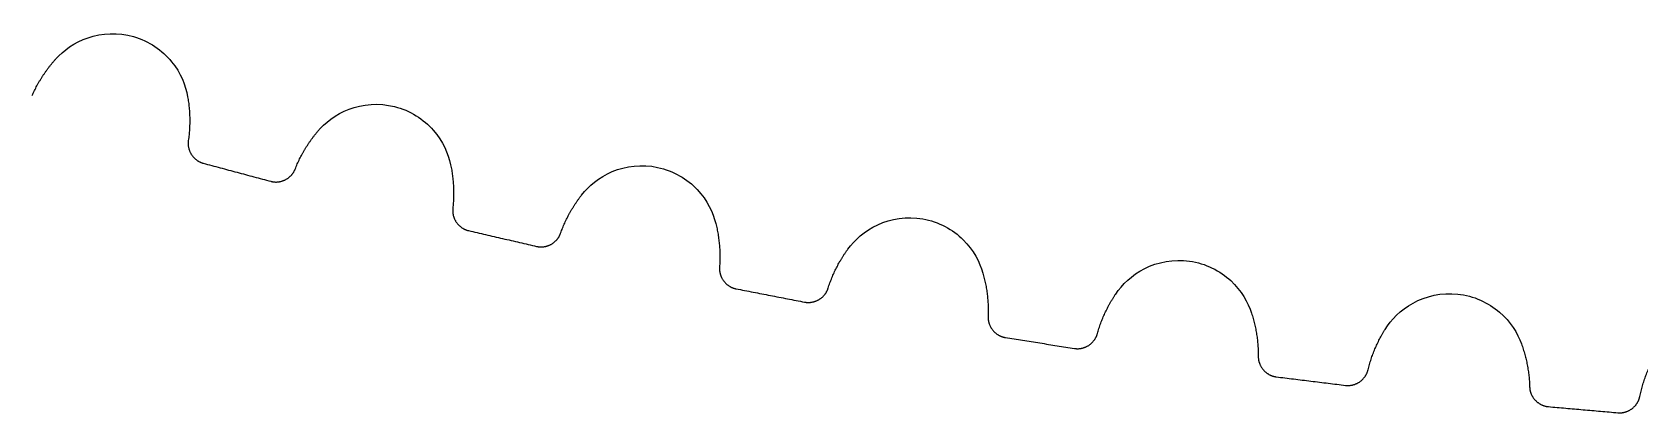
# Model space of a CAD drawing. Extents: x -57 to 57, y -57 to 57.
# Drawn here: x -16.25 to -4.56, y -56.85 to -54.08 of the extents above; entities that cross this region are included whole.
import ezdxf

# ---------------------------------------------------------------- set-up
doc = ezdxf.new("R2010")
doc.units = 0
doc.layers.add('Cut', color=7, linetype='CONTINUOUS')

msp = doc.modelspace()

# ---------------------------------------------------------------- linework, layer by layer
at = {"layer": 'Cut'}
for p, q in [((-16.0816, -54.2733), (-16.0816, -54.2733, 3)), ((-16.0816, -54.2733), (-16.0816, -54.2733, 3)), ((-15.1225, -54.5484), (-15.1225, -54.5484, 3)), ((-15.1225, -54.5484), (-15.1225, -54.5484, 3)), ((-14.1777, -54.8015), (-14.1777, -54.8015, 3)), ((-14.1777, -54.8015), (-14.1777, -54.8015, 3)), ((-15.1177, -54.8656), (-15.1177, -54.8656, 3)), ((-15.1177, -54.8656), (-15.1177, -54.8656, 3)), ((-15.0088, -55.0318), (-15.0088, -55.0318, 3)), ((-15.0088, -55.0318), (-15.0088, -55.0318, 3)), ((-14.3404, -55.0738), (-14.3404, -55.0738, 3)), ((-14.3404, -55.0738), (-14.3404, -55.0738, 3)), ((-13.2096, -55.0429), (-13.2096, -55.0429, 3)), ((-13.2096, -55.0429), (-13.2096, -55.0429, 3)), ((-14.5179, -55.1633), (-14.5179, -55.1633, 3)), ((-14.5179, -55.1633), (-14.5179, -55.1633, 3)), ((-12.2565, -55.2629), (-12.2565, -55.2629, 3)), ((-12.2565, -55.2629), (-12.2565, -55.2629, 3)), ((-13.1937, -55.3597), (-13.1937, -55.3597, 3)), ((-13.1937, -55.3597), (-13.1937, -55.3597, 3)), ((-13.079, -55.5221), (-13.079, -55.5221, 3)), ((-13.079, -55.5221), (-13.079, -55.5221, 3)), ((-12.4097, -55.5408), (-12.4097, -55.5408, 3)), ((-12.4097, -55.5408), (-12.4097, -55.5408, 3)), ((-11.2806, -55.4704), (-11.2806, -55.4704, 3)), ((-11.2806, -55.4704), (-11.2806, -55.4704, 3)), ((-12.5839, -55.6364), (-12.5839, -55.6364, 3)), ((-12.5839, -55.6364), (-12.5839, -55.6364, 3)), ((-10.3204, -55.657), (-10.3204, -55.657, 3)), ((-10.3204, -55.657), (-10.3204, -55.657, 3)), ((-11.2537, -55.7865), (-11.2537, -55.7865, 3)), ((-11.2537, -55.7865), (-11.2537, -55.7865, 3)), ((-9.33781, -55.8303), (-9.33781, -55.8303, 3)), ((-9.33781, -55.8303), (-9.33781, -55.8303, 3)), ((-11.1334, -55.9447), (-11.1334, -55.9447, 3)), ((-11.1334, -55.9447), (-11.1334, -55.9447, 3)), ((-10.4637, -55.94), (-10.4637, -55.94, 3)), ((-10.4637, -55.94), (-10.4637, -55.94, 3)), ((-8.37172, -55.9833), (-8.37172, -55.9833, 3)), ((-8.37172, -55.9833), (-8.37172, -55.9833, 3)), ((-10.6346, -56.0417), (-10.6346, -56.0417, 3)), ((-10.6346, -56.0417), (-10.6346, -56.0417, 3)), ((-7.38367, -56.1221), (-7.38367, -56.1221, 3)), ((-7.38367, -56.1221), (-7.38367, -56.1221, 3)), ((-9.2999, -56.1452), (-9.2999, -56.1452, 3)), ((-9.2999, -56.1452), (-9.2999, -56.1452, 3)), ((-6.41283, -56.2414), (-6.41283, -56.2414, 3)), ((-6.41283, -56.2414), (-6.41283, -56.2414, 3)), ((-9.17415, -56.2992), (-9.17415, -56.2992, 3)), ((-9.17415, -56.2992), (-9.17415, -56.2992, 3)), ((-8.50509, -56.2711), (-8.50509, -56.2711, 3)), ((-8.50509, -56.2711), (-8.50509, -56.2711, 3)), ((-5.42054, -56.3456), (-5.42054, -56.3456, 3)), ((-5.42054, -56.3456), (-5.42054, -56.3456, 3)), ((-8.67228, -56.3787), (-8.67228, -56.3787, 3)), ((-8.67228, -56.3787), (-8.67228, -56.3787, 3)), ((-7.3348, -56.4356), (-7.3348, -56.4356, 3)), ((-7.3348, -56.4356), (-7.3348, -56.4356, 3)), ((-7.20374, -56.5851), (-7.20374, -56.5851, 3)), ((-7.20374, -56.5851), (-7.20374, -56.5851, 3)), ((-6.53608, -56.5337), (-6.53608, -56.5337, 3)), ((-6.53608, -56.5337), (-6.53608, -56.5337, 3)), ((-6.69941, -56.647), (-6.69941, -56.647, 3)), ((-6.69941, -56.647), (-6.69941, -56.647, 3)), ((-5.36076, -56.6572), (-5.36076, -56.6572, 3)), ((-5.36076, -56.6572), (-5.36076, -56.6572, 3)), ((-5.22457, -56.802), (-5.22457, -56.802, 3)), ((-5.22457, -56.802), (-5.22457, -56.802, 3)), ((-4.5591, -56.7273), (-4.5591, -56.7273, 3)), ((-4.5591, -56.7273), (-4.5591, -56.7273, 3)), ((-4.71837, -56.8463), (-4.71837, -56.8463, 3)), ((-4.71837, -56.8463), (-4.71837, -56.8463, 3))]:
    msp.add_line(p, q, dxfattribs=at)
for points, degree, knots in [([(-16.0816, -54.2733), (-16.0264, -54.2117), (-15.9473, -54.1528), (-15.8471, -54.119), (-15.7477, -54.0846), (-15.6275, -54.0786), (-15.5161, -54.1111), (-15.4044, -54.1426), (-15.3057, -54.2114), (-15.2396, -54.2932), (-15.1725, -54.375), (-15.1367, -54.4668), (-15.1225, -54.5484)], 3, [0, 0, 0, 0, 0.558599, 0.558599, 0.558599, 1.1172, 1.1172, 1.1172, 1.6758, 1.6758, 1.6758, 2.2344, 2.2344, 2.2344, 2.2344]), ([(-16.0816, -54.2733, 3), (-16.0264, -54.2117, 3), (-15.9473, -54.1528, 3), (-15.8471, -54.119, 3), (-15.7477, -54.0846, 3), (-15.6275, -54.0786, 3), (-15.5161, -54.1111, 3), (-15.4044, -54.1426, 3), (-15.3057, -54.2114, 3), (-15.2396, -54.2932, 3), (-15.1725, -54.375, 3), (-15.1367, -54.4668, 3), (-15.1225, -54.5484, 3)], 3, [0, 0, 0, 0, 0.558599, 0.558599, 0.558599, 1.1172, 1.1172, 1.1172, 1.6758, 1.6758, 1.6758, 2.2344, 2.2344, 2.2344, 2.2344]), ([(-16.0816, -54.2733), (-16.0264, -54.2117), (-15.9473, -54.1528), (-15.8471, -54.119), (-15.7477, -54.0846), (-15.6275, -54.0786), (-15.5161, -54.1111), (-15.4044, -54.1426), (-15.3057, -54.2114), (-15.2396, -54.2932), (-15.1725, -54.375), (-15.1367, -54.4668), (-15.1225, -54.5484)], 3, [0, 0, 0, 0, 0.558599, 0.558599, 0.558599, 1.1172, 1.1172, 1.1172, 1.6758, 1.6758, 1.6758, 2.2344, 2.2344, 2.2344, 2.2344]), ([(-16.0816, -54.2733, 3), (-16.0264, -54.2117, 3), (-15.9473, -54.1528, 3), (-15.8471, -54.119, 3), (-15.7477, -54.0846, 3), (-15.6275, -54.0786, 3), (-15.5161, -54.1111, 3), (-15.4044, -54.1426, 3), (-15.3057, -54.2114, 3), (-15.2396, -54.2932, 3), (-15.1725, -54.375, 3), (-15.1367, -54.4668, 3), (-15.1225, -54.5484, 3)], 3, [0, 0, 0, 0, 0.558599, 0.558599, 0.558599, 1.1172, 1.1172, 1.1172, 1.6758, 1.6758, 1.6758, 2.2344, 2.2344, 2.2344, 2.2344]), ([(-14.1777, -54.8015), (-14.1247, -54.738), (-14.0477, -54.6764), (-13.9487, -54.639), (-13.8506, -54.6013), (-13.7307, -54.5911), (-13.6182, -54.6197), (-13.5055, -54.6472), (-13.4044, -54.7125), (-13.3355, -54.7919), (-13.2656, -54.8714), (-13.2266, -54.9619), (-13.2096, -55.0429)], 3, [0, 0, 0, 0, 0.558599, 0.558599, 0.558599, 1.1172, 1.1172, 1.1172, 1.6758, 1.6758, 1.6758, 2.2344, 2.2344, 2.2344, 2.2344]), ([(-14.1777, -54.8015, 3), (-14.1247, -54.738, 3), (-14.0477, -54.6764, 3), (-13.9487, -54.639, 3), (-13.8506, -54.6013, 3), (-13.7307, -54.5911, 3), (-13.6182, -54.6197, 3), (-13.5055, -54.6472, 3), (-13.4044, -54.7125, 3), (-13.3355, -54.7919, 3), (-13.2656, -54.8714, 3), (-13.2266, -54.9619, 3), (-13.2096, -55.0429, 3)], 3, [0, 0, 0, 0, 0.558599, 0.558599, 0.558599, 1.1172, 1.1172, 1.1172, 1.6758, 1.6758, 1.6758, 2.2344, 2.2344, 2.2344, 2.2344]), ([(-14.1777, -54.8015), (-14.1247, -54.738), (-14.0477, -54.6764), (-13.9487, -54.639), (-13.8506, -54.6013), (-13.7307, -54.5911), (-13.6182, -54.6197), (-13.5055, -54.6472), (-13.4044, -54.7125), (-13.3355, -54.7919), (-13.2656, -54.8714), (-13.2266, -54.9619), (-13.2096, -55.0429)], 3, [0, 0, 0, 0, 0.558599, 0.558599, 0.558599, 1.1172, 1.1172, 1.1172, 1.6758, 1.6758, 1.6758, 2.2344, 2.2344, 2.2344, 2.2344]), ([(-14.1777, -54.8015, 3), (-14.1247, -54.738, 3), (-14.0477, -54.6764, 3), (-13.9487, -54.639, 3), (-13.8506, -54.6013, 3), (-13.7307, -54.5911, 3), (-13.6182, -54.6197, 3), (-13.5055, -54.6472, 3), (-13.4044, -54.7125, 3), (-13.3355, -54.7919, 3), (-13.2656, -54.8714, 3), (-13.2266, -54.9619, 3), (-13.2096, -55.0429, 3)], 3, [0, 0, 0, 0, 0.558599, 0.558599, 0.558599, 1.1172, 1.1172, 1.1172, 1.6758, 1.6758, 1.6758, 2.2344, 2.2344, 2.2344, 2.2344]), ([(-15.1177, -54.8656), (-15.1259, -54.9181), (-15.0947, -54.9693), (-15.0602, -55.0184), (-15.0088, -55.0318)], 2, [0, 0, 0, 0.724386, 0.724386, 1.44877, 1.44877, 1.44877]), ([(-15.1177, -54.8656, 3), (-15.1259, -54.9181, 3), (-15.0947, -54.9693, 3), (-15.0602, -55.0184, 3), (-15.0088, -55.0318, 3)], 2, [0, 0, 0, 0.724386, 0.724386, 1.44877, 1.44877, 1.44877]), ([(-15.1177, -54.8656), (-15.1259, -54.9181), (-15.0947, -54.9693), (-15.0602, -55.0184), (-15.0088, -55.0318)], 2, [0, 0, 0, 0.724386, 0.724386, 1.44877, 1.44877, 1.44877]), ([(-15.1177, -54.8656, 3), (-15.1259, -54.9181, 3), (-15.0947, -54.9693, 3), (-15.0602, -55.0184, 3), (-15.0088, -55.0318, 3)], 2, [0, 0, 0, 0.724386, 0.724386, 1.44877, 1.44877, 1.44877]), ([(-14.5179, -55.1633), (-14.4667, -55.1774), (-14.4122, -55.1522), (-14.3596, -55.1234), (-14.3404, -55.0738)], 2, [0, 0, 0, 0.724386, 0.724386, 1.44877, 1.44877, 1.44877]), ([(-14.5179, -55.1633, 3), (-14.4667, -55.1774, 3), (-14.4122, -55.1522, 3), (-14.3596, -55.1234, 3), (-14.3404, -55.0738, 3)], 2, [0, 0, 0, 0.724386, 0.724386, 1.44877, 1.44877, 1.44877]), ([(-14.5179, -55.1633), (-14.4667, -55.1774), (-14.4122, -55.1522), (-14.3596, -55.1234), (-14.3404, -55.0738)], 2, [0, 0, 0, 0.724386, 0.724386, 1.44877, 1.44877, 1.44877]), ([(-14.5179, -55.1633, 3), (-14.4667, -55.1774, 3), (-14.4122, -55.1522, 3), (-14.3596, -55.1234, 3), (-14.3404, -55.0738, 3)], 2, [0, 0, 0, 0.724386, 0.724386, 1.44877, 1.44877, 1.44877]), ([(-12.2565, -55.2629), (-12.2057, -55.1976), (-12.131, -55.1334), (-12.0334, -55.0926), (-11.9366, -55.0514), (-11.8171, -55.037), (-11.7037, -55.0617), (-11.5901, -55.0853), (-11.4868, -55.147), (-11.4151, -55.224), (-11.3426, -55.3009), (-11.3004, -55.39), (-11.2806, -55.4704)], 3, [0, 0, 0, 0, 0.558599, 0.558599, 0.558599, 1.1172, 1.1172, 1.1172, 1.6758, 1.6758, 1.6758, 2.2344, 2.2344, 2.2344, 2.2344]), ([(-12.2565, -55.2629, 3), (-12.2057, -55.1976, 3), (-12.131, -55.1334, 3), (-12.0334, -55.0926, 3), (-11.9366, -55.0514, 3), (-11.8171, -55.037, 3), (-11.7037, -55.0617, 3), (-11.5901, -55.0853, 3), (-11.4868, -55.147, 3), (-11.4151, -55.224, 3), (-11.3426, -55.3009, 3), (-11.3004, -55.39, 3), (-11.2806, -55.4704, 3)], 3, [0, 0, 0, 0, 0.558599, 0.558599, 0.558599, 1.1172, 1.1172, 1.1172, 1.6758, 1.6758, 1.6758, 2.2344, 2.2344, 2.2344, 2.2344]), ([(-12.2565, -55.2629), (-12.2057, -55.1976), (-12.131, -55.1334), (-12.0334, -55.0926), (-11.9366, -55.0514), (-11.8171, -55.037), (-11.7037, -55.0617), (-11.5901, -55.0853), (-11.4868, -55.147), (-11.4151, -55.224), (-11.3426, -55.3009), (-11.3004, -55.39), (-11.2806, -55.4704)], 3, [0, 0, 0, 0, 0.558599, 0.558599, 0.558599, 1.1172, 1.1172, 1.1172, 1.6758, 1.6758, 1.6758, 2.2344, 2.2344, 2.2344, 2.2344]), ([(-12.2565, -55.2629, 3), (-12.2057, -55.1976, 3), (-12.131, -55.1334, 3), (-12.0334, -55.0926, 3), (-11.9366, -55.0514, 3), (-11.8171, -55.037, 3), (-11.7037, -55.0617, 3), (-11.5901, -55.0853, 3), (-11.4868, -55.147, 3), (-11.4151, -55.224, 3), (-11.3426, -55.3009, 3), (-11.3004, -55.39, 3), (-11.2806, -55.4704, 3)], 3, [0, 0, 0, 0, 0.558599, 0.558599, 0.558599, 1.1172, 1.1172, 1.1172, 1.6758, 1.6758, 1.6758, 2.2344, 2.2344, 2.2344, 2.2344]), ([(-13.1937, -55.3597), (-13.2001, -55.4125), (-13.1671, -55.4626), (-13.1309, -55.5105), (-13.079, -55.5221)], 2, [0, 0, 0, 0.724386, 0.724386, 1.44877, 1.44877, 1.44877]), ([(-13.1937, -55.3597, 3), (-13.2001, -55.4125, 3), (-13.1671, -55.4626, 3), (-13.1309, -55.5105, 3), (-13.079, -55.5221, 3)], 2, [0, 0, 0, 0.724386, 0.724386, 1.44877, 1.44877, 1.44877]), ([(-13.1937, -55.3597), (-13.2001, -55.4125), (-13.1671, -55.4626), (-13.1309, -55.5105), (-13.079, -55.5221)], 2, [0, 0, 0, 0.724386, 0.724386, 1.44877, 1.44877, 1.44877]), ([(-13.1937, -55.3597, 3), (-13.2001, -55.4125, 3), (-13.1671, -55.4626, 3), (-13.1309, -55.5105, 3), (-13.079, -55.5221, 3)], 2, [0, 0, 0, 0.724386, 0.724386, 1.44877, 1.44877, 1.44877]), ([(-10.3204, -55.657), (-10.2719, -55.5899), (-10.1995, -55.5231), (-10.1033, -55.479), (-10.0081, -55.4344), (-9.88915, -55.4159), (-9.77496, -55.4366), (-9.66059, -55.4562), (-9.55518, -55.5143), (-9.4809, -55.5887), (-9.40567, -55.6631), (-9.36044, -55.7507), (-9.33781, -55.8303)], 3, [0, 0, 0, 0, 0.558599, 0.558599, 0.558599, 1.1172, 1.1172, 1.1172, 1.6758, 1.6758, 1.6758, 2.2344, 2.2344, 2.2344, 2.2344]), ([(-10.3204, -55.657, 3), (-10.2719, -55.5899, 3), (-10.1995, -55.5231, 3), (-10.1033, -55.479, 3), (-10.0081, -55.4344, 3), (-9.88915, -55.4159, 3), (-9.77496, -55.4366, 3), (-9.66059, -55.4562, 3), (-9.55518, -55.5143, 3), (-9.4809, -55.5887, 3), (-9.40567, -55.6631, 3), (-9.36044, -55.7507, 3), (-9.33781, -55.8303, 3)], 3, [0, 0, 0, 0, 0.558599, 0.558599, 0.558599, 1.1172, 1.1172, 1.1172, 1.6758, 1.6758, 1.6758, 2.2344, 2.2344, 2.2344, 2.2344]), ([(-10.3204, -55.657), (-10.2719, -55.5899), (-10.1995, -55.5231), (-10.1033, -55.479), (-10.0081, -55.4344), (-9.88915, -55.4159), (-9.77496, -55.4366), (-9.66059, -55.4562), (-9.55518, -55.5143), (-9.4809, -55.5887), (-9.40567, -55.6631), (-9.36044, -55.7507), (-9.33781, -55.8303)], 3, [0, 0, 0, 0, 0.558599, 0.558599, 0.558599, 1.1172, 1.1172, 1.1172, 1.6758, 1.6758, 1.6758, 2.2344, 2.2344, 2.2344, 2.2344]), ([(-10.3204, -55.657, 3), (-10.2719, -55.5899, 3), (-10.1995, -55.5231, 3), (-10.1033, -55.479, 3), (-10.0081, -55.4344, 3), (-9.88915, -55.4159, 3), (-9.77496, -55.4366, 3), (-9.66059, -55.4562, 3), (-9.55518, -55.5143, 3), (-9.4809, -55.5887, 3), (-9.40567, -55.6631, 3), (-9.36044, -55.7507, 3), (-9.33781, -55.8303, 3)], 3, [0, 0, 0, 0, 0.558599, 0.558599, 0.558599, 1.1172, 1.1172, 1.1172, 1.6758, 1.6758, 1.6758, 2.2344, 2.2344, 2.2344, 2.2344]), ([(-12.5839, -55.6364), (-12.5322, -55.6487), (-12.4787, -55.6216), (-12.4271, -55.591), (-12.4097, -55.5408)], 2, [0, 0, 0, 0.724386, 0.724386, 1.44877, 1.44877, 1.44877]), ([(-12.5839, -55.6364, 3), (-12.5322, -55.6487, 3), (-12.4787, -55.6216, 3), (-12.4271, -55.591, 3), (-12.4097, -55.5408, 3)], 2, [0, 0, 0, 0.724386, 0.724386, 1.44877, 1.44877, 1.44877]), ([(-12.5839, -55.6364), (-12.5322, -55.6487), (-12.4787, -55.6216), (-12.4271, -55.591), (-12.4097, -55.5408)], 2, [0, 0, 0, 0.724386, 0.724386, 1.44877, 1.44877, 1.44877]), ([(-12.5839, -55.6364, 3), (-12.5322, -55.6487, 3), (-12.4787, -55.6216, 3), (-12.4271, -55.591, 3), (-12.4097, -55.5408, 3)], 2, [0, 0, 0, 0.724386, 0.724386, 1.44877, 1.44877, 1.44877]), ([(-8.37172, -55.9833), (-8.3256, -55.9146), (-8.25553, -55.8453), (-8.16098, -55.7978), (-8.06734, -55.7499), (-7.94914, -55.7273), (-7.8343, -55.744), (-7.71931, -55.7596), (-7.61194, -55.8139), (-7.53511, -55.8857), (-7.45732, -55.9575), (-7.40906, -56.0434), (-7.38367, -56.1221)], 3, [0, 0, 0, 0, 0.558599, 0.558599, 0.558599, 1.1172, 1.1172, 1.1172, 1.6758, 1.6758, 1.6758, 2.2344, 2.2344, 2.2344, 2.2344]), ([(-8.37172, -55.9833, 3), (-8.3256, -55.9146, 3), (-8.25553, -55.8453, 3), (-8.16098, -55.7978, 3), (-8.06734, -55.7499, 3), (-7.94914, -55.7273, 3), (-7.8343, -55.744, 3), (-7.71931, -55.7596, 3), (-7.61194, -55.8139, 3), (-7.53511, -55.8857, 3), (-7.45732, -55.9575, 3), (-7.40906, -56.0434, 3), (-7.38367, -56.1221, 3)], 3, [0, 0, 0, 0, 0.558599, 0.558599, 0.558599, 1.1172, 1.1172, 1.1172, 1.6758, 1.6758, 1.6758, 2.2344, 2.2344, 2.2344, 2.2344]), ([(-8.37172, -55.9833), (-8.3256, -55.9146), (-8.25553, -55.8453), (-8.16098, -55.7978), (-8.06734, -55.7499), (-7.94914, -55.7273), (-7.8343, -55.744), (-7.71931, -55.7596), (-7.61194, -55.8139), (-7.53511, -55.8857), (-7.45732, -55.9575), (-7.40906, -56.0434), (-7.38367, -56.1221)], 3, [0, 0, 0, 0, 0.558599, 0.558599, 0.558599, 1.1172, 1.1172, 1.1172, 1.6758, 1.6758, 1.6758, 2.2344, 2.2344, 2.2344, 2.2344]), ([(-8.37172, -55.9833, 3), (-8.3256, -55.9146, 3), (-8.25553, -55.8453, 3), (-8.16098, -55.7978, 3), (-8.06734, -55.7499, 3), (-7.94914, -55.7273, 3), (-7.8343, -55.744, 3), (-7.71931, -55.7596, 3), (-7.61194, -55.8139, 3), (-7.53511, -55.8857, 3), (-7.45732, -55.9575, 3), (-7.40906, -56.0434, 3), (-7.38367, -56.1221, 3)], 3, [0, 0, 0, 0, 0.558599, 0.558599, 0.558599, 1.1172, 1.1172, 1.1172, 1.6758, 1.6758, 1.6758, 2.2344, 2.2344, 2.2344, 2.2344]), ([(-11.2537, -55.7865), (-11.2582, -55.8394), (-11.2235, -55.8884), (-11.1856, -55.9349), (-11.1334, -55.9447)], 2, [0, 0, 0, 0.724386, 0.724386, 1.44877, 1.44877, 1.44877]), ([(-11.2537, -55.7865, 3), (-11.2582, -55.8394, 3), (-11.2235, -55.8884, 3), (-11.1856, -55.9349, 3), (-11.1334, -55.9447, 3)], 2, [0, 0, 0, 0.724386, 0.724386, 1.44877, 1.44877, 1.44877]), ([(-11.2537, -55.7865), (-11.2582, -55.8394), (-11.2235, -55.8884), (-11.1856, -55.9349), (-11.1334, -55.9447)], 2, [0, 0, 0, 0.724386, 0.724386, 1.44877, 1.44877, 1.44877]), ([(-11.2537, -55.7865, 3), (-11.2582, -55.8394, 3), (-11.2235, -55.8884, 3), (-11.1856, -55.9349, 3), (-11.1334, -55.9447, 3)], 2, [0, 0, 0, 0.724386, 0.724386, 1.44877, 1.44877, 1.44877]), ([(-10.6346, -56.0417), (-10.5825, -56.0521), (-10.5299, -56.0232), (-10.4794, -55.9908), (-10.4637, -55.94)], 2, [0, 0, 0, 0.724386, 0.724386, 1.44877, 1.44877, 1.44877]), ([(-10.6346, -56.0417, 3), (-10.5825, -56.0521, 3), (-10.5299, -56.0232, 3), (-10.4794, -55.9908, 3), (-10.4637, -55.94, 3)], 2, [0, 0, 0, 0.724386, 0.724386, 1.44877, 1.44877, 1.44877]), ([(-10.6346, -56.0417), (-10.5825, -56.0521), (-10.5299, -56.0232), (-10.4794, -55.9908), (-10.4637, -55.94)], 2, [0, 0, 0, 0.724386, 0.724386, 1.44877, 1.44877, 1.44877]), ([(-10.6346, -56.0417, 3), (-10.5825, -56.0521, 3), (-10.5299, -56.0232, 3), (-10.4794, -55.9908, 3), (-10.4637, -55.94, 3)], 2, [0, 0, 0, 0.724386, 0.724386, 1.44877, 1.44877, 1.44877]), ([(-6.41283, -56.2414), (-6.36914, -56.1711), (-6.30152, -56.0994), (-6.2087, -56.0486), (-6.11678, -55.9975), (-5.99944, -55.9707), (-5.88409, -55.9834), (-5.76863, -55.995), (-5.65942, -56.0456), (-5.58013, -56.1147), (-5.49989, -56.1836), (-5.44866, -56.2678), (-5.42054, -56.3456)], 3, [0, 0, 0, 0, 0.558599, 0.558599, 0.558599, 1.1172, 1.1172, 1.1172, 1.6758, 1.6758, 1.6758, 2.2344, 2.2344, 2.2344, 2.2344]), ([(-6.41283, -56.2414, 3), (-6.36914, -56.1711, 3), (-6.30152, -56.0994, 3), (-6.2087, -56.0486, 3), (-6.11678, -55.9975, 3), (-5.99944, -55.9707, 3), (-5.88409, -55.9834, 3), (-5.76863, -55.995, 3), (-5.65942, -56.0456, 3), (-5.58013, -56.1147, 3), (-5.49989, -56.1836, 3), (-5.44866, -56.2678, 3), (-5.42054, -56.3456, 3)], 3, [0, 0, 0, 0, 0.558599, 0.558599, 0.558599, 1.1172, 1.1172, 1.1172, 1.6758, 1.6758, 1.6758, 2.2344, 2.2344, 2.2344, 2.2344]), ([(-6.41283, -56.2414), (-6.36914, -56.1711), (-6.30152, -56.0994), (-6.2087, -56.0486), (-6.11678, -55.9975), (-5.99944, -55.9707), (-5.88409, -55.9834), (-5.76863, -55.995), (-5.65942, -56.0456), (-5.58013, -56.1147), (-5.49989, -56.1836), (-5.44866, -56.2678), (-5.42054, -56.3456)], 3, [0, 0, 0, 0, 0.558599, 0.558599, 0.558599, 1.1172, 1.1172, 1.1172, 1.6758, 1.6758, 1.6758, 2.2344, 2.2344, 2.2344, 2.2344]), ([(-6.41283, -56.2414, 3), (-6.36914, -56.1711, 3), (-6.30152, -56.0994, 3), (-6.2087, -56.0486, 3), (-6.11678, -55.9975, 3), (-5.99944, -55.9707, 3), (-5.88409, -55.9834, 3), (-5.76863, -55.995, 3), (-5.65942, -56.0456, 3), (-5.58013, -56.1147, 3), (-5.49989, -56.1836, 3), (-5.44866, -56.2678, 3), (-5.42054, -56.3456, 3)], 3, [0, 0, 0, 0, 0.558599, 0.558599, 0.558599, 1.1172, 1.1172, 1.1172, 1.6758, 1.6758, 1.6758, 2.2344, 2.2344, 2.2344, 2.2344]), ([(-9.2999, -56.1452), (-9.30256, -56.1983), (-9.2662, -56.246), (-9.22671, -56.2912), (-9.17415, -56.2992)], 2, [0, 0, 0, 0.724386, 0.724386, 1.44877, 1.44877, 1.44877]), ([(-9.2999, -56.1452, 3), (-9.30256, -56.1983, 3), (-9.2662, -56.246, 3), (-9.22671, -56.2912, 3), (-9.17415, -56.2992, 3)], 2, [0, 0, 0, 0.724386, 0.724386, 1.44877, 1.44877, 1.44877]), ([(-9.2999, -56.1452), (-9.30256, -56.1983), (-9.2662, -56.246), (-9.22671, -56.2912), (-9.17415, -56.2992)], 2, [0, 0, 0, 0.724386, 0.724386, 1.44877, 1.44877, 1.44877]), ([(-9.2999, -56.1452, 3), (-9.30256, -56.1983, 3), (-9.2662, -56.246, 3), (-9.22671, -56.2912, 3), (-9.17415, -56.2992, 3)], 2, [0, 0, 0, 0.724386, 0.724386, 1.44877, 1.44877, 1.44877]), ([(-8.67228, -56.3787), (-8.61982, -56.3873), (-8.56831, -56.3566), (-8.51898, -56.3224), (-8.50509, -56.2711)], 2, [0, 0, 0, 0.724386, 0.724386, 1.44877, 1.44877, 1.44877]), ([(-8.67228, -56.3787, 3), (-8.61982, -56.3873, 3), (-8.56831, -56.3566, 3), (-8.51898, -56.3224, 3), (-8.50509, -56.2711, 3)], 2, [0, 0, 0, 0.724386, 0.724386, 1.44877, 1.44877, 1.44877]), ([(-8.67228, -56.3787), (-8.61982, -56.3873), (-8.56831, -56.3566), (-8.51898, -56.3224), (-8.50509, -56.2711)], 2, [0, 0, 0, 0.724386, 0.724386, 1.44877, 1.44877, 1.44877]), ([(-8.67228, -56.3787, 3), (-8.61982, -56.3873, 3), (-8.56831, -56.3566, 3), (-8.51898, -56.3224, 3), (-8.50509, -56.2711, 3)], 2, [0, 0, 0, 0.724386, 0.724386, 1.44877, 1.44877, 1.44877]), ([(-7.3348, -56.4356), (-7.3356, -56.4887), (-7.29759, -56.5352), (-7.25655, -56.5789), (-7.20374, -56.5851)], 2, [0, 0, 0, 0.724386, 0.724386, 1.44877, 1.44877, 1.44877]), ([(-7.3348, -56.4356, 3), (-7.3356, -56.4887, 3), (-7.29759, -56.5352, 3), (-7.25655, -56.5789, 3), (-7.20374, -56.5851, 3)], 2, [0, 0, 0, 0.724386, 0.724386, 1.44877, 1.44877, 1.44877]), ([(-7.3348, -56.4356), (-7.3356, -56.4887), (-7.29759, -56.5352), (-7.25655, -56.5789), (-7.20374, -56.5851)], 2, [0, 0, 0, 0.724386, 0.724386, 1.44877, 1.44877, 1.44877]), ([(-7.3348, -56.4356, 3), (-7.3356, -56.4887, 3), (-7.29759, -56.5352, 3), (-7.25655, -56.5789, 3), (-7.20374, -56.5851, 3)], 2, [0, 0, 0, 0.724386, 0.724386, 1.44877, 1.44877, 1.44877]), ([(-6.69941, -56.647), (-6.64668, -56.6538), (-6.59627, -56.6213), (-6.54816, -56.5854), (-6.53608, -56.5337)], 2, [0, 0, 0, 0.724386, 0.724386, 1.44877, 1.44877, 1.44877]), ([(-6.69941, -56.647, 3), (-6.64668, -56.6538, 3), (-6.59627, -56.6213, 3), (-6.54816, -56.5854, 3), (-6.53608, -56.5337, 3)], 2, [0, 0, 0, 0.724386, 0.724386, 1.44877, 1.44877, 1.44877]), ([(-6.69941, -56.647), (-6.64668, -56.6538), (-6.59627, -56.6213), (-6.54816, -56.5854), (-6.53608, -56.5337)], 2, [0, 0, 0, 0.724386, 0.724386, 1.44877, 1.44877, 1.44877]), ([(-6.69941, -56.647, 3), (-6.64668, -56.6538, 3), (-6.59627, -56.6213, 3), (-6.54816, -56.5854, 3), (-6.53608, -56.5337, 3)], 2, [0, 0, 0, 0.724386, 0.724386, 1.44877, 1.44877, 1.44877]), ([(-5.36076, -56.6572), (-5.3597, -56.7103), (-5.3201, -56.7554), (-5.27756, -56.7977), (-5.22457, -56.802)], 2, [0, 0, 0, 0.724386, 0.724386, 1.44877, 1.44877, 1.44877]), ([(-5.36076, -56.6572, 3), (-5.3597, -56.7103, 3), (-5.3201, -56.7554, 3), (-5.27756, -56.7977, 3), (-5.22457, -56.802, 3)], 2, [0, 0, 0, 0.724386, 0.724386, 1.44877, 1.44877, 1.44877]), ([(-5.36076, -56.6572), (-5.3597, -56.7103), (-5.3201, -56.7554), (-5.27756, -56.7977), (-5.22457, -56.802)], 2, [0, 0, 0, 0.724386, 0.724386, 1.44877, 1.44877, 1.44877]), ([(-5.36076, -56.6572, 3), (-5.3597, -56.7103, 3), (-5.3201, -56.7554, 3), (-5.27756, -56.7977, 3), (-5.22457, -56.802, 3)], 2, [0, 0, 0, 0.724386, 0.724386, 1.44877, 1.44877, 1.44877]), ([(-4.71837, -56.8463), (-4.66544, -56.8513), (-4.6162, -56.817), (-4.56937, -56.7795), (-4.5591, -56.7273)], 2, [0, 0, 0, 0.724386, 0.724386, 1.44877, 1.44877, 1.44877]), ([(-4.71837, -56.8463, 3), (-4.66544, -56.8513, 3), (-4.6162, -56.817, 3), (-4.56937, -56.7795, 3), (-4.5591, -56.7273, 3)], 2, [0, 0, 0, 0.724386, 0.724386, 1.44877, 1.44877, 1.44877]), ([(-4.71837, -56.8463), (-4.66544, -56.8513), (-4.6162, -56.817), (-4.56937, -56.7795), (-4.5591, -56.7273)], 2, [0, 0, 0, 0.724386, 0.724386, 1.44877, 1.44877, 1.44877]), ([(-4.71837, -56.8463, 3), (-4.66544, -56.8513, 3), (-4.6162, -56.817, 3), (-4.56937, -56.7795, 3), (-4.5591, -56.7273, 3)], 2, [0, 0, 0, 0.724386, 0.724386, 1.44877, 1.44877, 1.44877])]:
    msp.add_open_spline(points, degree=degree, knots=knots, dxfattribs=at)
for points, degree in [([(-16.2537, -54.5398), (-16.1889, -54.3928), (-16.0816, -54.2733)], 2), ([(-16.2537, -54.5398, 3), (-16.1889, -54.3928, 3), (-16.0816, -54.2733, 3)], 2), ([(-16.2537, -54.5398), (-16.1889, -54.3928), (-16.0816, -54.2733)], 2), ([(-16.2537, -54.5398, 3), (-16.1889, -54.3928, 3), (-16.0816, -54.2733, 3)], 2), ([(-15.1225, -54.5484), (-15.0948, -54.7066), (-15.1177, -54.8656)], 2), ([(-15.1225, -54.5484, 3), (-15.0948, -54.7066, 3), (-15.1177, -54.8656, 3)], 2), ([(-15.1225, -54.5484), (-15.0948, -54.7066), (-15.1177, -54.8656)], 2), ([(-15.1225, -54.5484, 3), (-15.0948, -54.7066, 3), (-15.1177, -54.8656, 3)], 2), ([(-14.3404, -55.0738), (-14.2808, -54.9247), (-14.1777, -54.8015)], 2), ([(-14.3404, -55.0738, 3), (-14.2808, -54.9247, 3), (-14.1777, -54.8015, 3)], 2), ([(-14.3404, -55.0738), (-14.2808, -54.9247), (-14.1777, -54.8015)], 2), ([(-14.3404, -55.0738, 3), (-14.2808, -54.9247, 3), (-14.1777, -54.8015, 3)], 2), ([(-15.0088, -55.0318), (-14.5179, -55.1633)], 1), ([(-15.0088, -55.0318, 3), (-14.5179, -55.1633, 3)], 1), ([(-15.0088, -55.0318), (-14.5179, -55.1633)], 1), ([(-15.0088, -55.0318, 3), (-14.5179, -55.1633, 3)], 1), ([(-13.2096, -55.0429), (-13.1764, -55.2001), (-13.1937, -55.3597)], 2), ([(-13.2096, -55.0429, 3), (-13.1764, -55.2001, 3), (-13.1937, -55.3597, 3)], 2), ([(-13.2096, -55.0429), (-13.1764, -55.2001), (-13.1937, -55.3597)], 2), ([(-13.2096, -55.0429, 3), (-13.1764, -55.2001, 3), (-13.1937, -55.3597, 3)], 2), ([(-12.4097, -55.5408), (-12.3552, -55.3896), (-12.2565, -55.2629)], 2), ([(-12.4097, -55.5408, 3), (-12.3552, -55.3896, 3), (-12.2565, -55.2629, 3)], 2), ([(-12.4097, -55.5408), (-12.3552, -55.3896), (-12.2565, -55.2629)], 2), ([(-12.4097, -55.5408, 3), (-12.3552, -55.3896, 3), (-12.2565, -55.2629, 3)], 2), ([(-13.079, -55.5221), (-12.5839, -55.6364)], 1), ([(-13.079, -55.5221, 3), (-12.5839, -55.6364, 3)], 1), ([(-13.079, -55.5221), (-12.5839, -55.6364)], 1), ([(-13.079, -55.5221, 3), (-12.5839, -55.6364, 3)], 1), ([(-11.2806, -55.4704), (-11.2419, -55.6263), (-11.2537, -55.7865)], 2), ([(-11.2806, -55.4704, 3), (-11.2419, -55.6263, 3), (-11.2537, -55.7865, 3)], 2), ([(-11.2806, -55.4704), (-11.2419, -55.6263), (-11.2537, -55.7865)], 2), ([(-11.2806, -55.4704, 3), (-11.2419, -55.6263, 3), (-11.2537, -55.7865, 3)], 2), ([(-10.4637, -55.94), (-10.4146, -55.7871), (-10.3204, -55.657)], 2), ([(-10.4637, -55.94, 3), (-10.4146, -55.7871, 3), (-10.3204, -55.657, 3)], 2), ([(-10.4637, -55.94), (-10.4146, -55.7871), (-10.3204, -55.657)], 2), ([(-10.4637, -55.94, 3), (-10.4146, -55.7871, 3), (-10.3204, -55.657, 3)], 2), ([(-9.33781, -55.8303), (-9.29374, -55.9847), (-9.2999, -56.1452)], 2), ([(-9.33781, -55.8303, 3), (-9.29374, -55.9847, 3), (-9.2999, -56.1452, 3)], 2), ([(-9.33781, -55.8303), (-9.29374, -55.9847), (-9.2999, -56.1452)], 2), ([(-9.33781, -55.8303, 3), (-9.29374, -55.9847, 3), (-9.2999, -56.1452, 3)], 2), ([(-11.1334, -55.9447), (-10.6346, -56.0417)], 1), ([(-11.1334, -55.9447, 3), (-10.6346, -56.0417, 3)], 1), ([(-11.1334, -55.9447), (-10.6346, -56.0417)], 1), ([(-11.1334, -55.9447, 3), (-10.6346, -56.0417, 3)], 1), ([(-8.50509, -56.2711), (-8.46136, -56.1166), (-8.37172, -55.9833)], 2), ([(-8.50509, -56.2711, 3), (-8.46136, -56.1166, 3), (-8.37172, -55.9833, 3)], 2), ([(-8.50509, -56.2711), (-8.46136, -56.1166), (-8.37172, -55.9833)], 2), ([(-8.50509, -56.2711, 3), (-8.46136, -56.1166, 3), (-8.37172, -55.9833, 3)], 2), ([(-7.38367, -56.1221), (-7.33424, -56.275), (-7.3348, -56.4356)], 2), ([(-7.38367, -56.1221, 3), (-7.33424, -56.275, 3), (-7.3348, -56.4356, 3)], 2), ([(-7.38367, -56.1221), (-7.33424, -56.275), (-7.3348, -56.4356)], 2), ([(-7.38367, -56.1221, 3), (-7.33424, -56.275, 3), (-7.3348, -56.4356, 3)], 2), ([(-6.53608, -56.5337), (-6.49776, -56.3777), (-6.41283, -56.2414)], 2), ([(-6.53608, -56.5337, 3), (-6.49776, -56.3777, 3), (-6.41283, -56.2414, 3)], 2), ([(-6.53608, -56.5337), (-6.49776, -56.3777), (-6.41283, -56.2414)], 2), ([(-6.53608, -56.5337, 3), (-6.49776, -56.3777, 3), (-6.41283, -56.2414, 3)], 2), ([(-9.17415, -56.2992), (-8.67228, -56.3787)], 1), ([(-9.17415, -56.2992, 3), (-8.67228, -56.3787, 3)], 1), ([(-9.17415, -56.2992), (-8.67228, -56.3787)], 1), ([(-9.17415, -56.2992, 3), (-8.67228, -56.3787, 3)], 1), ([(-5.42054, -56.3456), (-5.36581, -56.4966), (-5.36076, -56.6572)], 2), ([(-5.42054, -56.3456, 3), (-5.36581, -56.4966, 3), (-5.36076, -56.6572, 3)], 2), ([(-5.42054, -56.3456), (-5.36581, -56.4966), (-5.36076, -56.6572)], 2), ([(-5.42054, -56.3456, 3), (-5.36581, -56.4966, 3), (-5.36076, -56.6572, 3)], 2), ([(-4.5591, -56.7273), (-4.52625, -56.5701), (-4.44613, -56.4309)], 2), ([(-4.5591, -56.7273, 3), (-4.52625, -56.5701, 3), (-4.44613, -56.4309, 3)], 2), ([(-4.5591, -56.7273), (-4.52625, -56.5701), (-4.44613, -56.4309)], 2), ([(-4.5591, -56.7273, 3), (-4.52625, -56.5701, 3), (-4.44613, -56.4309, 3)], 2), ([(-7.20374, -56.5851), (-6.69941, -56.647)], 1), ([(-7.20374, -56.5851, 3), (-6.69941, -56.647, 3)], 1), ([(-7.20374, -56.5851), (-6.69941, -56.647)], 1), ([(-7.20374, -56.5851, 3), (-6.69941, -56.647, 3)], 1), ([(-5.22457, -56.802), (-4.71837, -56.8463)], 1), ([(-5.22457, -56.802, 3), (-4.71837, -56.8463, 3)], 1), ([(-5.22457, -56.802), (-4.71837, -56.8463)], 1), ([(-5.22457, -56.802, 3), (-4.71837, -56.8463, 3)], 1)]:
    msp.add_open_spline(points, degree=degree, dxfattribs=at)

doc.saveas('drawing.dxf')
